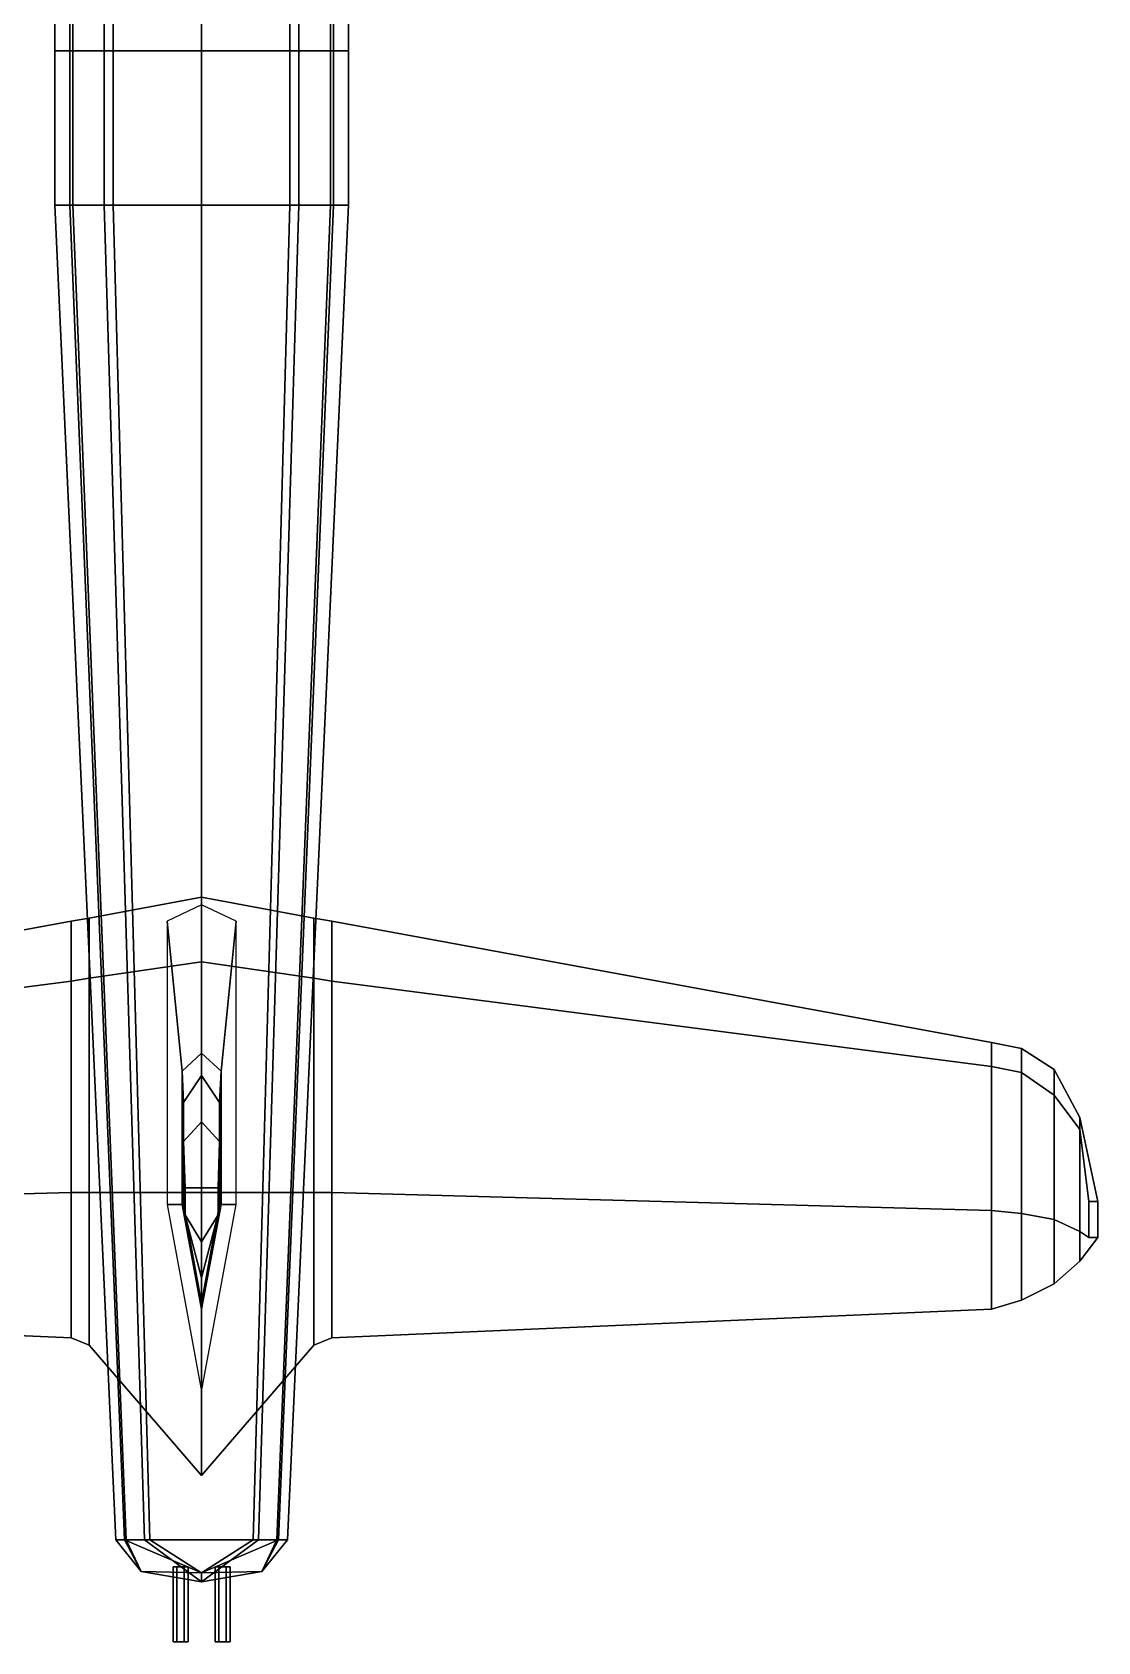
# Model space of a CAD drawing. Header units: millimetres. Extents: x -15.6 to 15.6, y -14.2 to 47.1.
# Drawn here: x -1.13 to 5.98, y -14.17 to -3.42 of the extents above; entities that cross this region are included whole.
import ezdxf

# ---------------------------------------------------------------- set-up
doc = ezdxf.new("R2010")
doc.units = ezdxf.units.MM
doc.layers.add('wing1', color=5, linetype='Continuous')
doc.layers.add('wing2', color=5, linetype='Continuous')

msp = doc.modelspace()

# ---------------------------------------------------------------- linework, layer by layer
for points in [[(-0.98, 10.92, 0.95), (-0.98, 10.92, -1.02), (-0.98, -3.55, -1.02), (-0.98, -3.55, 0.95)], [(-0.98, 10.92, -1.02), (-0.86, 10.92, -1.21), (-0.86, -3.55, -1.21), (-0.98, -3.55, -1.02)], [(-0.88, 10.92, 1.22), (-0.98, 10.92, 0.95), (-0.98, -4.58, 0.95), (-0.88, -4.58, 1.22)], [(-0.59, 10.92, 1.58), (-0.88, 10.92, 1.22), (-0.88, -4.58, 1.22), (-0.59, -4.58, 1.58)], [(-0.86, 10.92, -1.21), (-0.65, 10.92, -1.35), (-0.65, -3.55, -1.35), (-0.86, -3.55, -1.21)], [(0.65, -3.55, -1.35), (-0.65, -3.55, -1.35), (-0.65, 10.92, -1.35), (0.65, 10.92, -1.35)], [(0.59, 10.92, 1.58), (-0.59, 10.92, 1.58), (-0.59, -4.58, 1.58), (0.59, -4.58, 1.58)], [(0.59, -4.58, 1.58), (0.88, -4.58, 1.22), (0.88, 10.92, 1.22), (0.59, 10.92, 1.58)], [(0.86, -3.55, -1.21), (0.65, -3.55, -1.35), (0.65, 10.92, -1.35), (0.86, 10.92, -1.21)], [(0.98, -3.55, -1.02), (0.86, -3.55, -1.21), (0.86, 10.92, -1.21), (0.98, 10.92, -1.02)], [(0.88, -4.58, 1.22), (0.98, -4.58, 0.95), (0.98, 10.92, 0.95), (0.88, 10.92, 1.22)], [(0.98, -3.55, 0.95), (0.98, -3.55, -1.02), (0.98, 10.92, -1.02), (0.98, 10.92, 0.95)], [(0, 7.737, 2.884), (0, -10.39, 5.07), (0, -10.429, 5.1), (0, 7.739, 2.925)], [(0, 7.739, 2.925), (0, -10.429, 5.1), (0, -10.39, 5.07), (0, 7.737, 2.884)], [(-0.98, -3.55, 0.95), (-0.98, -3.55, -1.02), (-0.98, -4.58, -0.93), (-0.98, -4.58, 0.95)], [(-0.98, -3.55, -1.02), (-0.86, -3.55, -1.21), (-0.86, -4.58, -1.12), (-0.98, -4.58, -0.93)], [(-0.86, -3.55, -1.21), (-0.65, -3.55, -1.35), (-0.65, -4.58, -1.26), (-0.86, -4.58, -1.12)], [(0.65, -4.58, -1.26), (-0.65, -4.58, -1.26), (-0.65, -3.55, -1.35), (0.65, -3.55, -1.35)], [(0.86, -4.58, -1.12), (0.65, -4.58, -1.26), (0.65, -3.55, -1.35), (0.86, -3.55, -1.21)], [(0.98, -4.58, -0.93), (0.86, -4.58, -1.12), (0.86, -3.55, -1.21), (0.98, -3.55, -1.02)], [(0.98, -4.58, 0.95), (0.98, -4.58, -0.93), (0.98, -3.55, -1.02), (0.98, -3.55, 0.95)], [(-0.98, -4.58, 0.95), (-0.98, -4.58, -0.93), (-0.573, -13.49, 0.119), (-0.573, -13.49, 1.212)], [(-0.98, -4.58, -0.93), (-0.86, -4.58, -1.12), (-0.503, -13.49, 0.008), (-0.573, -13.49, 0.119)], [(-0.88, -4.58, 1.22), (-0.98, -4.58, 0.95), (-0.573, -13.49, 1.212), (-0.514, -13.49, 1.37)], [(-0.59, -4.58, 1.58), (-0.88, -4.58, 1.22), (-0.514, -13.49, 1.37), (-0.345, -13.49, 1.58)], [(-0.86, -4.58, -1.12), (-0.65, -4.58, -1.26), (-0.38, -13.49, -0.074), (-0.503, -13.49, 0.008)], [(0.38, -13.49, -0.074), (-0.38, -13.49, -0.074), (-0.65, -4.58, -1.26), (0.65, -4.58, -1.26)], [(0.59, -4.58, 1.58), (-0.59, -4.58, 1.58), (-0.345, -13.49, 1.58), (0.345, -13.49, 1.58)], [(0, -4.6, -1.42), (0, -6.92, -1.12), (0, -6.92, -1.21), (0, -4.6, -1.53)], [(0, -4.6, -1.53), (0, -6.92, -1.21), (0, -6.92, -1.12), (0, -4.6, -1.42)], [(0.345, -13.49, 1.58), (0.514, -13.49, 1.37), (0.88, -4.58, 1.22), (0.59, -4.58, 1.58)], [(0.503, -13.49, 0.008), (0.38, -13.49, -0.074), (0.65, -4.58, -1.26), (0.86, -4.58, -1.12)], [(0.573, -13.49, 0.119), (0.503, -13.49, 0.008), (0.86, -4.58, -1.12), (0.98, -4.58, -0.93)], [(0.514, -13.49, 1.37), (0.573, -13.49, 1.212), (0.98, -4.58, 0.95), (0.88, -4.58, 1.22)], [(0.573, -13.49, 1.212), (0.573, -13.49, 0.119), (0.98, -4.58, -0.93), (0.98, -4.58, 0.95)], [(0, -4.75, -1.23), (0, -4.87, -1.22), (0, -4.87, -1.385), (0, -4.75, -1.401)], [(0, -4.75, -1.401), (0, -4.87, -1.385), (0, -4.87, -1.22), (0, -4.75, -1.23)], [(0, -5.66, -1.283), (0, -5.78, -1.267), (0, -5.78, -1.1), (0, -5.66, -1.11)], [(0, -5.66, -1.11), (0, -5.78, -1.1), (0, -5.78, -1.267), (0, -5.66, -1.283)], [(0, -6.55, -0.99), (0, -6.67, -0.98), (0, -6.67, -1.152), (0, -6.55, -1.168)], [(0, -6.55, -1.168), (0, -6.67, -1.152), (0, -6.67, -0.98), (0, -6.55, -0.99)], [(0, -10.24, 4.82), (0, -9.25, 1.58), (-0.23, -9.36, 1.58), (-0.13, -10.36, 4.82)], [(0.13, -10.36, 4.82), (0.23, -9.36, 1.58), (0, -9.25, 1.58), (0, -10.24, 4.82)], [(-0.23, -9.36, 1.58), (-0.23, -11.25, 1.58), (-0.13, -11.25, 4.82), (-0.13, -10.36, 4.82)], [(0.13, -11.25, 4.82), (0.23, -11.25, 1.58), (0.23, -9.36, 1.58), (0.13, -10.36, 4.82)], [(0, -10.39, 5.07), (0, -10.24, 4.82), (-0.13, -10.36, 4.82), (-0.12, -10.57, 5.07)], [(0.12, -10.57, 5.07), (0.13, -10.36, 4.82), (0, -10.24, 4.82), (0, -10.39, 5.07)], [(-0.13, -10.36, 4.82), (-0.13, -11.25, 4.82), (-0.12, -11.25, 5.07), (-0.12, -10.57, 5.07)], [(0, -10.7, 5.31), (0, -10.39, 5.07), (-0.12, -10.57, 5.07), (-0.12, -10.83, 5.31)], [(0.12, -10.83, 5.31), (0.12, -10.57, 5.07), (0, -10.39, 5.07), (0, -10.7, 5.31)], [(0.12, -11.25, 5.07), (0.13, -11.25, 4.82), (0.13, -10.36, 4.82), (0.12, -10.57, 5.07)], [(-0.12, -10.57, 5.07), (-0.12, -11.25, 5.07), (-0.12, -11.28, 5.31), (-0.12, -10.83, 5.31)], [(0.12, -11.28, 5.31), (0.12, -11.25, 5.07), (0.12, -10.57, 5.07), (0.12, -10.83, 5.31)], [(0, -11.14, 5.47), (0, -10.7, 5.31), (-0.12, -10.83, 5.31), (-0.11, -11.14, 5.43)], [(0.11, -11.14, 5.43), (0.12, -10.83, 5.31), (0, -10.7, 5.31), (0, -11.14, 5.47)], [(-0.12, -10.83, 5.31), (-0.12, -11.28, 5.31), (-0.11, -11.32, 5.43), (-0.11, -11.14, 5.43)], [(0.11, -11.32, 5.43), (0.12, -11.28, 5.31), (0.12, -10.83, 5.31), (0.11, -11.14, 5.43)], [(-0.11, -11.14, 5.43), (-0.11, -11.32, 5.43), (0, -11.5, 5.47), (0, -11.14, 5.47)], [(0, -11.14, 5.47), (0, -11.5, 5.47), (0.11, -11.32, 5.43), (0.11, -11.14, 5.43)], [(-0.13, -11.25, 4.82), (-0.23, -11.25, 1.58), (0, -12.5, 1.58), (0, -11.95, 4.82)], [(-0.12, -11.25, 5.07), (-0.13, -11.25, 4.82), (0, -11.95, 4.82), (0, -11.91, 5.07)], [(-0.12, -11.28, 5.31), (-0.12, -11.25, 5.07), (0, -11.91, 5.07), (0, -11.74, 5.31)], [(-0.11, -11.32, 5.43), (-0.12, -11.28, 5.31), (0, -11.74, 5.31), (0, -11.5, 5.47)], [(0, -11.95, 4.82), (0, -12.5, 1.58), (0.23, -11.25, 1.58), (0.13, -11.25, 4.82)], [(0, -11.74, 5.31), (0, -11.91, 5.07), (0.12, -11.25, 5.07), (0.12, -11.28, 5.31)], [(0, -11.91, 5.07), (0, -11.95, 4.82), (0.13, -11.25, 4.82), (0.12, -11.25, 5.07)], [(0, -11.5, 5.47), (0, -11.74, 5.31), (0.12, -11.28, 5.31), (0.11, -11.32, 5.43)], [(0, -11.79, -0.3), (0, -11.98, -0.26), (0, -12.329, -0.415), (0, -12.29, -0.48)], [(0, -12.29, -0.48), (0, -12.329, -0.415), (0, -11.98, -0.26), (0, -11.79, -0.3)], [(0, -12.29, -0.48), (0, -12.38, -0.33), (0, -12.6, -0.46), (0, -12.52, -0.6)], [(0, -12.52, -0.6), (0, -12.6, -0.46), (0, -12.38, -0.33), (0, -12.29, -0.48)], [(0, -12.487, -0.394), (0, -12.47, -0.21), (0, -12.55, -0.19), (0, -12.6, -0.46)], [(0, -12.6, -0.46), (0, -12.55, -0.19), (0, -12.47, -0.21), (0, -12.487, -0.394)], [(-0.573, -13.49, 0.119), (-0.403, -13.7, 0.16), (-0.403, -13.7, 1.21), (-0.573, -13.49, 1.212)], [(-0.503, -13.49, 0.008), (-0.403, -13.7, 0.16), (-0.403, -13.7, 0.16), (-0.573, -13.49, 0.119)], [(-0.573, -13.49, 1.212), (-0.403, -13.7, 1.21), (-0.514, -13.49, 1.37), (-0.573, -13.49, 1.212)], [(-0.403, -13.7, 1.21), (0, -13.71, 1.46), (-0.514, -13.49, 1.37), (-0.403, -13.7, 1.21)], [(-0.514, -13.49, 1.37), (0, -13.71, 1.46), (-0.345, -13.49, 1.58), (-0.514, -13.49, 1.37)], [(-0.503, -13.49, 0.008), (-0.38, -13.49, -0.074), (0, -13.77, 0.17), (-0.403, -13.7, 0.16)], [(0.38, -13.49, -0.074), (0, -13.77, 0.17), (0, -13.77, 0.17), (-0.38, -13.49, -0.074)], [(-0.345, -13.49, 1.58), (0, -13.71, 1.46), (0.345, -13.49, 1.58), (-0.345, -13.49, 1.58)], [(0.38, -13.49, -0.074), (0.503, -13.49, 0.008), (0.403, -13.7, 0.16), (0, -13.77, 0.17)], [(0.345, -13.49, 1.58), (0, -13.71, 1.46), (0.514, -13.49, 1.37), (0.345, -13.49, 1.58)], [(0.514, -13.49, 1.37), (0, -13.71, 1.46), (0.403, -13.7, 1.21), (0.514, -13.49, 1.37)], [(0.403, -13.7, 0.16), (0.573, -13.49, 0.119), (0.573, -13.49, 1.212), (0.403, -13.7, 1.21)], [(0.403, -13.7, 0.16), (0.503, -13.49, 0.008), (0.573, -13.49, 0.119), (0.403, -13.7, 0.16)], [(0.573, -13.49, 1.212), (0.514, -13.49, 1.37), (0.403, -13.7, 1.21), (0.573, -13.49, 1.212)], [(-0.403, -13.7, 0.16), (0, -13.77, 0.17), (0, -13.77, 1.21), (-0.403, -13.7, 1.21)], [(-0.403, -13.7, 1.21), (0, -13.77, 1.21), (0, -13.71, 1.46), (-0.403, -13.7, 1.21)], [(-0.19, -14.17, 1.05), (-0.165, -14.17, 1.093), (-0.165, -13.67, 1.093), (-0.19, -13.67, 1.05)], [(-0.165, -14.17, 1.007), (-0.19, -14.17, 1.05), (-0.19, -13.67, 1.05), (-0.165, -13.67, 1.007)], [(-0.165, -14.17, 1.093), (-0.115, -14.17, 1.093), (-0.115, -13.67, 1.093), (-0.165, -13.67, 1.093)], [(-0.115, -14.17, 1.007), (-0.165, -14.17, 1.007), (-0.165, -13.67, 1.007), (-0.115, -13.67, 1.007)], [(-0.115, -14.17, 1.093), (-0.09, -14.17, 1.05), (-0.09, -13.67, 1.05), (-0.115, -13.67, 1.093)], [(-0.09, -14.17, 1.05), (-0.115, -14.17, 1.007), (-0.115, -13.67, 1.007), (-0.09, -13.67, 1.05)], [(0, -13.77, 0.17), (0.403, -13.7, 0.16), (0.403, -13.7, 1.21), (0, -13.77, 1.21)], [(0.403, -13.7, 1.21), (0, -13.71, 1.46), (0, -13.77, 1.21), (0.403, -13.7, 1.21)], [(0.115, -14.17, 1.007), (0.09, -14.17, 1.05), (0.09, -13.67, 1.05), (0.115, -13.67, 1.007)], [(0.09, -14.17, 1.05), (0.115, -14.17, 1.093), (0.115, -13.67, 1.093), (0.09, -13.67, 1.05)], [(0.115, -14.17, 1.093), (0.165, -14.17, 1.093), (0.165, -13.67, 1.093), (0.115, -13.67, 1.093)], [(0.165, -14.17, 1.007), (0.115, -14.17, 1.007), (0.115, -13.67, 1.007), (0.165, -13.67, 1.007)], [(0.165, -14.17, 1.093), (0.19, -14.17, 1.05), (0.19, -13.67, 1.05), (0.165, -13.67, 1.093)], [(0.19, -14.17, 1.05), (0.165, -14.17, 1.007), (0.165, -13.67, 1.007), (0.19, -13.67, 1.05)], [(-0.115, -14.17, 1.093), (-0.165, -14.17, 1.093), (-0.19, -14.17, 1.05), (-0.09, -14.17, 1.05)], [(-0.09, -14.17, 1.05), (-0.19, -14.17, 1.05), (-0.165, -14.17, 1.007), (-0.115, -14.17, 1.007)], [(0.165, -14.17, 1.093), (0.115, -14.17, 1.093), (0.09, -14.17, 1.05), (0.19, -14.17, 1.05)], [(0.19, -14.17, 1.05), (0.09, -14.17, 1.05), (0.115, -14.17, 1.007), (0.165, -14.17, 1.007)]]:
    msp.add_3dface(points)
at = {"layer": 'wing1'}
for points in [[(-0.75, -9.74, 0.6), (0, -9.63, 0.68), (0, -9.2, 0.44), (-0.75, -9.34, 0.44)], [(-0.75, -9.34, 0.44), (0, -9.2, 0.44), (0, -9.63, 0.2), (-0.75, -9.74, 0.28)], [(-0.87, -9.76, 0.59), (-0.75, -9.74, 0.6), (-0.75, -9.34, 0.44), (-0.87, -9.36, 0.44)], [(-0.87, -9.36, 0.44), (-0.75, -9.34, 0.44), (-0.75, -9.74, 0.28), (-0.87, -9.76, 0.29)], [(-5.27, -10.33, 0.56), (-0.87, -9.76, 0.59), (-0.87, -9.36, 0.44), (-5.27, -10.17, 0.44)], [(-5.27, -10.17, 0.44), (-0.87, -9.36, 0.44), (-0.87, -9.76, 0.29), (-5.27, -10.33, 0.32)], [(-0.75, -11.17, 0.6), (0, -11.17, 0.68), (0, -9.63, 0.68), (-0.75, -9.74, 0.6)], [(0, -9.63, 0.2), (0, -11.17, 0.2), (-0.75, -11.17, 0.28), (-0.75, -9.74, 0.28)], [(-5.27, -11.29, 0.56), (-0.87, -11.17, 0.59), (-0.87, -9.76, 0.59), (-5.27, -10.33, 0.56)], [(-0.87, -9.76, 0.29), (-0.87, -11.17, 0.29), (-5.27, -11.29, 0.32), (-5.27, -10.33, 0.32)], [(-0.87, -11.17, 0.59), (-0.75, -11.17, 0.6), (-0.75, -9.74, 0.6), (-0.87, -9.76, 0.59)], [(-0.75, -9.74, 0.28), (-0.75, -11.17, 0.28), (-0.87, -11.17, 0.29), (-0.87, -9.76, 0.29)], [(-5.27, -11.95, 0.44), (-0.87, -12.14, 0.44), (-0.87, -11.17, 0.59), (-5.27, -11.29, 0.56)], [(-5.27, -11.29, 0.32), (-0.87, -11.17, 0.29), (-0.87, -12.14, 0.44), (-5.27, -11.95, 0.44)], [(-0.87, -12.14, 0.44), (-0.75, -12.19, 0.44), (-0.75, -11.17, 0.6), (-0.87, -11.17, 0.59)], [(-0.87, -11.17, 0.29), (-0.75, -11.17, 0.28), (-0.75, -12.19, 0.44), (-0.87, -12.14, 0.44)], [(-0.75, -12.19, 0.44), (0, -13.06, 0.44), (0, -11.17, 0.68), (-0.75, -11.17, 0.6)], [(-0.75, -11.17, 0.28), (0, -11.17, 0.2), (0, -13.06, 0.44), (-0.75, -12.19, 0.44)]]:
    msp.add_3dface(points, dxfattribs=at)
at = {"layer": 'wing2'}
for points in [[(0.75, -9.34, 0.44), (0, -9.2, 0.44), (0, -9.63, 0.2), (0.75, -9.74, 0.28)], [(0.75, -9.74, 0.6), (0, -9.63, 0.68), (0, -9.2, 0.44), (0.75, -9.34, 0.44)], [(0.87, -9.36, 0.44), (0.75, -9.34, 0.44), (0.75, -9.74, 0.28), (0.87, -9.76, 0.29)], [(0.87, -9.76, 0.59), (0.75, -9.74, 0.6), (0.75, -9.34, 0.44), (0.87, -9.36, 0.44)], [(5.27, -10.17, 0.44), (0.87, -9.36, 0.44), (0.87, -9.76, 0.29), (5.27, -10.33, 0.32)], [(5.27, -10.33, 0.56), (0.87, -9.76, 0.59), (0.87, -9.36, 0.44), (5.27, -10.17, 0.44)], [(0, -9.63, 0.2), (0, -11.17, 0.2), (0.75, -11.17, 0.28), (0.75, -9.74, 0.28)], [(0.75, -11.17, 0.6), (0, -11.17, 0.68), (0, -9.63, 0.68), (0.75, -9.74, 0.6)], [(0.75, -9.74, 0.28), (0.75, -11.17, 0.28), (0.87, -11.17, 0.29), (0.87, -9.76, 0.29)], [(0.87, -11.17, 0.59), (0.75, -11.17, 0.6), (0.75, -9.74, 0.6), (0.87, -9.76, 0.59)], [(0.87, -9.76, 0.29), (0.87, -11.17, 0.29), (5.27, -11.29, 0.32), (5.27, -10.33, 0.32)], [(5.27, -11.29, 0.56), (0.87, -11.17, 0.59), (0.87, -9.76, 0.59), (5.27, -10.33, 0.56)], [(5.47, -10.21, 0.44), (5.27, -10.17, 0.44), (5.27, -10.33, 0.32), (5.47, -10.37, 0.33)], [(5.47, -10.37, 0.55), (5.27, -10.33, 0.56), (5.27, -10.17, 0.44), (5.47, -10.21, 0.44)], [(5.69, -10.35, 0.44), (5.47, -10.21, 0.44), (5.47, -10.37, 0.33), (5.69, -10.52, 0.35)], [(5.69, -10.52, 0.53), (5.47, -10.37, 0.55), (5.47, -10.21, 0.44), (5.69, -10.35, 0.44)], [(5.27, -10.33, 0.32), (5.27, -11.29, 0.32), (5.47, -11.31, 0.33), (5.47, -10.37, 0.33)], [(5.47, -11.31, 0.55), (5.27, -11.29, 0.56), (5.27, -10.33, 0.56), (5.47, -10.37, 0.55)], [(5.47, -10.37, 0.33), (5.47, -11.31, 0.33), (5.69, -11.35, 0.35), (5.69, -10.52, 0.35)], [(5.69, -11.35, 0.53), (5.47, -11.31, 0.55), (5.47, -10.37, 0.55), (5.69, -10.52, 0.53)], [(5.86, -10.67, 0.44), (5.69, -10.35, 0.44), (5.69, -10.52, 0.35), (5.86, -10.75, 0.38)], [(5.86, -10.75, 0.5), (5.69, -10.52, 0.53), (5.69, -10.35, 0.44), (5.86, -10.67, 0.44)], [(5.69, -10.52, 0.35), (5.69, -11.35, 0.35), (5.86, -11.43, 0.38), (5.86, -10.75, 0.38)], [(5.86, -11.43, 0.5), (5.69, -11.35, 0.53), (5.69, -10.52, 0.53), (5.86, -10.75, 0.5)], [(5.98, -11.23, 0.44), (5.86, -10.67, 0.44), (5.86, -10.75, 0.38), (5.92, -11.23, 0.39)], [(5.92, -11.23, 0.49), (5.86, -10.75, 0.5), (5.86, -10.67, 0.44), (5.98, -11.23, 0.44)], [(5.86, -10.75, 0.38), (5.86, -11.43, 0.38), (5.92, -11.47, 0.39), (5.92, -11.23, 0.39)], [(5.92, -11.47, 0.49), (5.86, -11.43, 0.5), (5.86, -10.75, 0.5), (5.92, -11.23, 0.49)], [(0.75, -11.17, 0.28), (0, -11.17, 0.2), (0, -13.06, 0.44), (0.75, -12.19, 0.44)], [(0.75, -12.19, 0.44), (0, -13.06, 0.44), (0, -11.17, 0.68), (0.75, -11.17, 0.6)], [(0.87, -11.17, 0.29), (0.75, -11.17, 0.28), (0.75, -12.19, 0.44), (0.87, -12.14, 0.44)], [(0.87, -12.14, 0.44), (0.75, -12.19, 0.44), (0.75, -11.17, 0.6), (0.87, -11.17, 0.59)], [(5.27, -11.29, 0.32), (0.87, -11.17, 0.29), (0.87, -12.14, 0.44), (5.27, -11.95, 0.44)], [(5.27, -11.95, 0.44), (0.87, -12.14, 0.44), (0.87, -11.17, 0.59), (5.27, -11.29, 0.56)], [(5.92, -11.23, 0.39), (5.92, -11.47, 0.39), (5.98, -11.47, 0.44), (5.98, -11.23, 0.44)], [(5.98, -11.23, 0.44), (5.98, -11.47, 0.44), (5.92, -11.47, 0.49), (5.92, -11.23, 0.49)], [(5.47, -11.31, 0.33), (5.27, -11.29, 0.32), (5.27, -11.95, 0.44), (5.47, -11.89, 0.44)], [(5.47, -11.89, 0.44), (5.27, -11.95, 0.44), (5.27, -11.29, 0.56), (5.47, -11.31, 0.55)], [(5.69, -11.35, 0.35), (5.47, -11.31, 0.33), (5.47, -11.89, 0.44), (5.69, -11.78, 0.44)], [(5.69, -11.78, 0.44), (5.47, -11.89, 0.44), (5.47, -11.31, 0.55), (5.69, -11.35, 0.53)], [(5.86, -11.43, 0.38), (5.69, -11.35, 0.35), (5.69, -11.78, 0.44), (5.86, -11.63, 0.44)], [(5.86, -11.63, 0.44), (5.69, -11.78, 0.44), (5.69, -11.35, 0.53), (5.86, -11.43, 0.5)], [(5.92, -11.47, 0.39), (5.86, -11.43, 0.38), (5.86, -11.63, 0.44), (5.98, -11.47, 0.44)], [(5.98, -11.47, 0.44), (5.86, -11.63, 0.44), (5.86, -11.43, 0.5), (5.92, -11.47, 0.49)]]:
    msp.add_3dface(points, dxfattribs=at)

doc.saveas('drawing.dxf')
